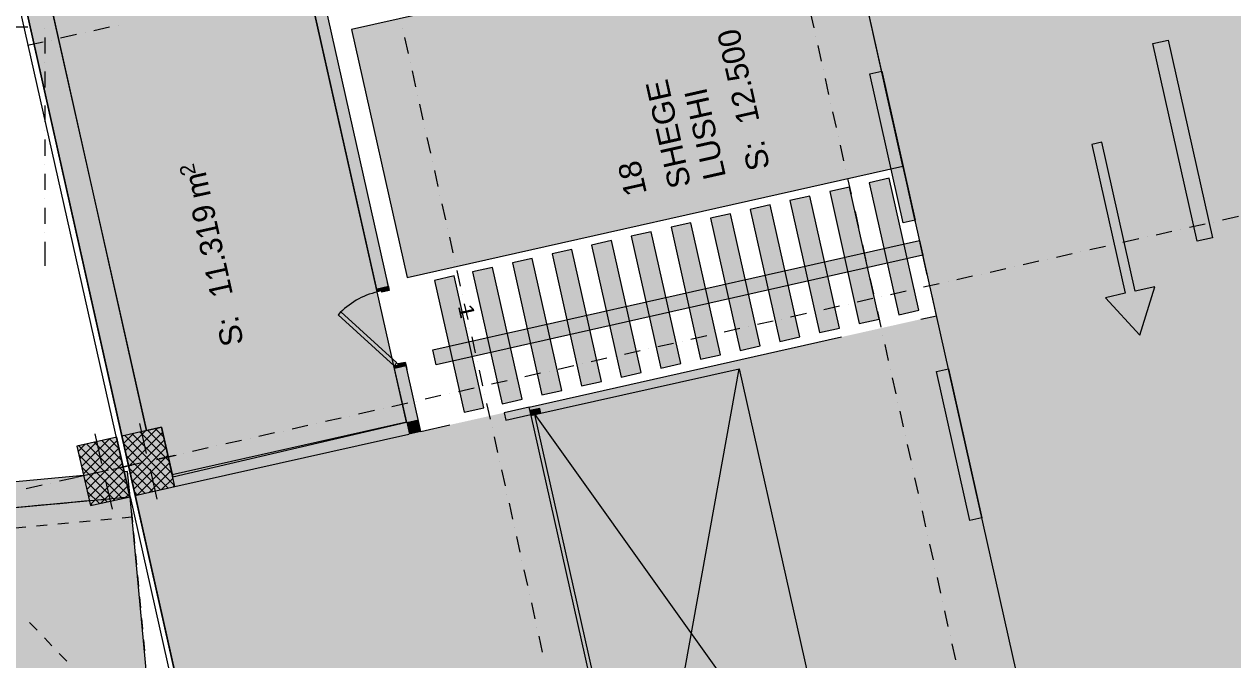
# Model space of a CAD drawing. Header units: centimetres. Extents: x -6559 to 4488, y -7535 to 372.
# Drawn here: x -240 to 943, y -2466 to -1844 of the extents above; entities that cross this region are included whole.
import ezdxf

# ---------------------------------------------------------------- set-up
doc = ezdxf.new("R2010")
doc.units = ezdxf.units.CM
for name, color, linetype, true_color in [('PDF_ - MESI I RRUGES', 7, 'Continuous', 0x7f7f7f), ('PDF_ - rruga_ndarjet anesore', 7, 'Continuous', 0x7f7f7f), ('PDF_ - SHENJAT_RRUGA', 7, 'Continuous', 0x7f7f7f), ('PDF_ - Vijat_Shtigjet', 7, 'Continuous', 0x7f7f7f), ('PDF_065 Möbel Einrichtung', 7, 'Continuous', 0x7f7f7f), ('PDF_A - Akset', 7, 'Continuous', 0xfd4435), ('PDF_A - Fill Zone', 7, 'Continuous', 0x999999), ('PDF_A - Pllaka mbi bodrum', 7, 'Continuous', 0x7f7f7f), ('PDF_A - Pllaka Perdhes', 7, 'Continuous', 0x7f7f7f), ('PDF_A - Pllaka Suteren', 7, 'Continuous', 0x7f7f7f), ('PDF_A - Pllaka Themel', 7, 'Continuous', 0x7f7f7f), ('PDF_A - Rampa', 7, 'Continuous', 0x7f7f7f), ('PDF_A - Sutereni Polyline', 7, 'Continuous', 0x029e21), ('PDF_A -Polyline', 7, 'Continuous', 0x7f7f7f)]:
    doc.layers.add(name, color=color, linetype=linetype, true_color=true_color)
for name, color, linetype in [('PDF_- DEPO', 7, 'Continuous'), ('PDF_- GARAZHE', 7, 'Continuous'), ('PDF_A - Muret', 7, 'Continuous'), ('PDF_A - Shtyllat', 7, 'Continuous')]:
    doc.layers.add(name, color=color, linetype=linetype)
doc.styles.add('PDF Arial', font='')
doc.styles.get('PDF Arial').set_extended_font_data('Arial')

msp = doc.modelspace()

# ---------------------------------------------------------------- hatches: boundary and pattern name
at = {"layer": 'PDF_ - SHENJAT_RRUGA', "true_color": 0xffffff, "transparency": 33554559}
msp.add_hatch(color=7, dxfattribs=at).paths.add_polyline_path([(852, -2148.2), (818.3, -2111.5), (837.7, -2107.1), (805, -1961.5), (814.7, -1959.3), (847.4, -2104.9), (866.8, -2100.6)])
at = {"layer": 'PDF_- DEPO', "true_color": 0xcae6ff, "transparency": 33554559}
msp.add_hatch(color=254, dxfattribs=at).paths.add_polyline_path([(-94.7, -2286.5), (-105.6, -2238), (-120.2, -2241.3), (-215, -1821.5), (41.6, -1821.5), (134, -2233.2)])
at = {"layer": 'PDF_A - Fill Zone', "true_color": 0x93a0c6, "transparency": 33554559}
msp.add_hatch(color=253, dxfattribs=at).paths.add_polyline_path([(-239.8, -548.1), (1116.5, -548.1), (1116.5, -1540.7), (1120.9, -1560.1), (1072.3, -1571), (1387, -2973.6), (868.6, -3089.9), (762.9, -2619.1), (-21.4, -2795.1), (-131.4, -2304.9), (653, -2129), (559, -1710.1), (524.2, -1717.9), (452, -1396.2), (105.8, -1396.2), (105.8, -1821.5), (-239.8, -1821.5)])
at = {"layer": 'PDF_A - Muret', "transparency": 33554559}
msp.add_hatch(color=256, dxfattribs=at).paths.add_polyline_path([(-215, -1821.5), (-215, -1818.7), (-120.2, -2241.3), (-144.4, -2246.7), (-239.8, -1821.5)])
at = {"layer": 'PDF_A - Muret', "true_color": 0xffffff, "transparency": 33554559}
for points in [[(117.3, -2104.4), (110, -2106), (109.7, -2104.8), (105.9, -2105.7), (105.3, -2103), (116.4, -2100.5)], [(133.8, -2178.1), (122.7, -2180.7), (122.1, -2177.9), (125.9, -2177.1), (125.7, -2175.9), (133, -2174.3)], [(-748.1, -2338.1), (-745.8, -2362.8), (-686.4, -2357.3), (-688.7, -2332.6), (-181.9, -2285.4), (-176.4, -2309.8), (-1252.4, -2410), (-1254.7, -2385.2)]]:
    msp.add_hatch(color=7, dxfattribs=at).paths.add_polyline_path(points)
at = {"layer": 'PDF_A - Pllaka Themel', "true_color": 0xbfbfbf, "transparency": 33554559}
msp.add_hatch(color=9, dxfattribs=at).paths.add_polyline_path([(478.9, -548.1), (1202.6, -548.1), (1202.6, 9), (1814.4, 9), (1814.4, -886.7), (1180.4, -886.7), (1182, -1526), (1116.5, -1540.7), (1125.2, -1579.5), (1092, -1586.9), (1187.6, -2013.5), (1302.8, -2528.7), (1392.9, -2931.5), (1368.6, -2936.9), (1391.3, -3037.8), (1455.8, -3023.3), (1716.6, -4186.2), (2129.1, -6022.8), (2174.8, -6012.5), (2260.4, -6393.3), (1623.3, -6536.3), (1514.6, -6051.8), (779.4, -6216.8), (673.8, -5720.2), (1385.3, -5560.6), (1387.4, -5560.1), (1389.5, -5559.5), (1391.6, -5558.8), (1393.6, -5558), (1395.6, -5557.2), (1397.6, -5556.2), (1399.5, -5555.2), (1401.3, -5554.1), (1403.1, -5552.9), (1404.9, -5551.6), (1406.6, -5550.3), (1408.2, -5548.8), (1409.8, -5547.3), (1411.3, -5545.8), (1412.7, -5544.1), (1414.1, -5542.4), (1415.3, -5540.7), (1416.5, -5538.9), (1417.7, -5537), (1418.7, -5535.1), (1419.6, -5533.1), (1420.5, -5531.2), (1421.3, -5529.1), (1422, -5527.1), (1422.5, -5525), (1423, -5522.9), (1423.4, -5520.7), (1423.7, -5518.6), (1423.9, -5516.4), (1424, -5514.3), (1424.1, -5512.1), (1424, -5509.9), (1423.8, -5507.8), (1423.5, -5505.6), (1423.2, -5503.5), (1422.7, -5501.3), (1167, -4364.6), (1165.9, -4363.6), (1164.7, -4362.7), (1163.5, -4361.8), (1162.3, -4361.1), (1161, -4360.4), (1159.6, -4359.8), (1158.2, -4359.2), (1156.8, -4358.8), (1155.4, -4358.5), (1153.9, -4358.2), (1152.4, -4358.1), (1036.1, -3839.9), (1025.3, -3791.4), (882.4, -3151.9), (935, -3140.1), (912.4, -3039.3), (859.9, -3051.1), (491.3, -1408.6), (491.3, -1065.4), (478.9, -1065.4)])

# ---------------------------------------------------------------- linework, layer by layer
at = {"layer": 'PDF_ - MESI I RRUGES', "lineweight": 0}
for points in [[(864.7, -1862.8), (879.7, -1859.4)], [(908.1, -2056.2), (864.7, -1862.8)], [(879.7, -1859.4), (923.2, -2052.8)], [(923.2, -2052.8), (908.1, -2056.2)]]:
    msp.add_lwpolyline(points, dxfattribs=at)
at = {"layer": 'PDF_ - MESI I RRUGES', "color": 7, "true_color": 0xffffff, "transparency": 33554559}
msp.add_solid([(864.7, -1862.8), (879.7, -1859.4), (908.1, -2056.2), (923.2, -2052.8)], dxfattribs=at)
at = {"layer": 'PDF_ - rruga_ndarjet anesore', "lineweight": 0}
for points in [[(587.7, -1892.5), (599.3, -1889.8)], [(620.3, -2038.1), (587.7, -1892.5)], [(599.3, -1889.8), (632, -2035.4)], [(632, -2035.4), (620.3, -2038.1)], [(653, -2183.7), (664.6, -2181)], [(685.7, -2329.3), (653, -2183.7)], [(664.6, -2181), (697.3, -2326.6)], [(697.3, -2326.6), (685.7, -2329.3)]]:
    msp.add_lwpolyline(points, dxfattribs=at)
at = {"layer": 'PDF_ - rruga_ndarjet anesore', "color": 7, "true_color": 0xffffff, "transparency": 33554559}
for points in [[(587.7, -1892.5), (599.3, -1889.8), (620.3, -2038.1), (632, -2035.4)], [(653, -2183.7), (664.6, -2181), (685.7, -2329.3), (697.3, -2326.6)]]:
    msp.add_solid(points, dxfattribs=at)
at = {"layer": 'PDF_ - SHENJAT_RRUGA', "lineweight": 0}
for points in [[(814.7, -1959.3), (805, -1961.5)], [(805, -1961.5), (837.7, -2107.1)], [(847.4, -2104.9), (814.7, -1959.3)], [(866.8, -2100.6), (847.4, -2104.9)], [(852, -2148.2), (866.8, -2100.6)], [(837.7, -2107.1), (818.3, -2111.5)], [(818.3, -2111.5), (852, -2148.2)]]:
    msp.add_lwpolyline(points, dxfattribs=at)
at = {"layer": 'PDF_ - Vijat_Shtigjet', "lineweight": 0}
for points in [[(606.6, -1994.5), (587.2, -1998.9)], [(587.2, -1998.9), (616.2, -2128)], [(635.6, -2123.7), (606.6, -1994.5)], [(567.8, -2003.2), (548.4, -2007.6)], [(548.4, -2007.6), (577.3, -2136.7)], [(596.7, -2132.4), (567.8, -2003.2)], [(490.1, -2020.7), (470.7, -2025)], [(519.1, -2149.8), (490.1, -2020.7)], [(529, -2012), (509.5, -2016.3)], [(509.5, -2016.3), (538.5, -2145.4)], [(557.9, -2141.1), (529, -2012)], [(451.3, -2029.4), (431.9, -2033.7)], [(431.9, -2033.7), (460.8, -2162.9)], [(480.3, -2158.5), (451.3, -2029.4)], [(470.7, -2025), (499.7, -2154.1)], [(373.7, -2046.8), (354.2, -2051.2)], [(402.6, -2175.9), (373.7, -2046.8)], [(412.5, -2038.1), (393.1, -2042.5)], [(393.1, -2042.5), (422, -2171.6)], [(441.4, -2167.2), (412.5, -2038.1)], [(334.8, -2055.5), (315.4, -2059.9)], [(363.8, -2184.6), (334.8, -2055.5)], [(354.2, -2051.2), (383.2, -2180.3)], [(296, -2064.2), (276.6, -2068.6)], [(276.6, -2068.6), (305.5, -2197.7)], [(325, -2193.3), (296, -2064.2)], [(315.4, -2059.9), (344.4, -2189)], [(218.4, -2081.7), (198.9, -2086)], [(247.3, -2210.8), (218.4, -2081.7)], [(257.2, -2073), (237.8, -2077.3)], [(237.8, -2077.3), (266.7, -2206.4)], [(286.1, -2202.1), (257.2, -2073)], [(180.9, -2090.1), (161.5, -2094.4)], [(209.9, -2219.2), (180.9, -2090.1)], [(198.9, -2086), (227.9, -2215.1)], [(161.5, -2094.4), (190.5, -2223.5)], [(616.2, -2128), (635.6, -2123.7)], [(538.5, -2145.4), (557.9, -2141.1)], [(577.3, -2136.7), (596.7, -2132.4)], [(499.7, -2154.1), (519.1, -2149.8)], [(460.8, -2162.9), (480.3, -2158.5)], [(383.2, -2180.3), (402.6, -2175.9)], [(422, -2171.6), (441.4, -2167.2)], [(344.4, -2189), (363.8, -2184.6)], [(305.5, -2197.7), (325, -2193.3)], [(227.9, -2215.1), (247.3, -2210.8)], [(266.7, -2206.4), (286.1, -2202.1)], [(190.5, -2223.5), (209.9, -2219.2)]]:
    msp.add_lwpolyline(points, dxfattribs=at)
at = {"layer": 'PDF_ - Vijat_Shtigjet', "color": 7, "true_color": 0xffffff, "transparency": 33554559}
for points in [[(635.6, -2123.7), (616.2, -2128), (606.6, -1994.5), (587.2, -1998.9)], [(596.7, -2132.4), (577.3, -2136.7), (567.8, -2003.2), (548.4, -2007.6)], [(519.1, -2149.8), (499.7, -2154.1), (490.1, -2020.7), (470.7, -2025)], [(557.9, -2141.1), (538.5, -2145.4), (529, -2012), (509.5, -2016.3)], [(480.3, -2158.5), (460.8, -2162.9), (451.3, -2029.4), (431.9, -2033.7)], [(402.6, -2175.9), (383.2, -2180.3), (373.7, -2046.8), (354.2, -2051.2)], [(441.4, -2167.2), (422, -2171.6), (412.5, -2038.1), (393.1, -2042.5)], [(363.8, -2184.6), (344.4, -2189), (334.8, -2055.5), (315.4, -2059.9)], [(325, -2193.3), (305.5, -2197.7), (296, -2064.2), (276.6, -2068.6)], [(247.3, -2210.8), (227.9, -2215.1), (218.4, -2081.7), (198.9, -2086)], [(286.1, -2202.1), (266.7, -2206.4), (257.2, -2073), (237.8, -2077.3)], [(209.9, -2219.2), (190.5, -2223.5), (180.9, -2090.1), (161.5, -2094.4)]]:
    msp.add_solid(points, dxfattribs=at)
at = {"layer": 'PDF_- DEPO', "lineweight": 0}
for points in [[(-215, -1821.5), (-120.2, -2241.3)], [(134, -2233.2), (41.6, -1821.5)], [(-94.7, -2286.5), (134, -2233.2)], [(-120.2, -2241.3), (-105.6, -2238)], [(-105.6, -2238), (-94.7, -2286.5)]]:
    msp.add_lwpolyline(points, dxfattribs=at)
at = {"layer": 'PDF_- GARAZHE', "lineweight": 0}
for points in [[(565.7, -1740), (80.3, -1849)], [(620.1, -1982.7), (565.7, -1740)], [(80.3, -1849), (134.8, -2091.6)], [(134.8, -2091.6), (620.1, -1982.7)]]:
    msp.add_lwpolyline(points, dxfattribs=at)
at = {"layer": 'PDF_- GARAZHE', "color": 254, "true_color": 0xcae6ff, "transparency": 33554559}
msp.add_solid([(620.1, -1982.7), (134.8, -2091.6), (565.7, -1740), (80.3, -1849)], dxfattribs=at)
at = {"layer": 'PDF_065 Möbel Einrichtung', "lineweight": 0}
for points in [[(160, -2162.3), (636.4, -2055.4)], [(636.4, -2055.4), (639.7, -2069.9)], [(639.7, -2069.9), (163.2, -2176.9)], [(163.2, -2176.9), (160, -2162.3)]]:
    msp.add_lwpolyline(points, dxfattribs=at)
at = {"layer": 'PDF_065 Möbel Einrichtung', "color": 7, "true_color": 0xffffff, "transparency": 33554559}
msp.add_solid([(163.2, -2176.9), (160, -2162.3), (639.7, -2069.9), (636.4, -2055.4)], dxfattribs=at)
at = {"layer": 'PDF_A - Akset', "lineweight": 0}
for points in [[(529.4, -1832), (532.8, -1847.4)], [(-148, -1844.8), (-148, -1844.8)], [(-220, -1847.9), (-220, -1847.9)], [(-220, -1856.7), (-220, -1872.5)], [(-189, -1854), (-204.5, -1857.5)], [(-180.5, -1852.1), (-180.5, -1852.1)], [(-156.5, -1846.7), (-171.9, -1850.2)], [(130.4, -1848.5), (130.4, -1848.5)], [(132.3, -1857), (135.7, -1872.4)], [(534.8, -1856), (534.8, -1856)], [(-221.6, -1861.3), (-237, -1864.8)], [(-213, -1859.4), (-213, -1859.4)], [(536.7, -1864.6), (540.1, -1880)], [(137.6, -1881), (137.6, -1881)], [(-220, -1881.3), (-220, -1881.3)], [(-220, -1890), (-220, -1905.8)], [(139.6, -1889.5), (143, -1905)], [(542.1, -1888.5), (542.1, -1888.5)], [(544, -1897.1), (547.4, -1912.5)], [(-220, -1914.6), (-220, -1914.6)], [(145, -1913.5), (145, -1913.5)], [(-220, -1923.4), (-220, -1939.2)], [(146.9, -1922.1), (150.3, -1937.5)], [(549.4, -1921.1), (549.4, -1921.1)], [(551.3, -1929.6), (554.7, -1945)], [(-220, -1948), (-220, -1948)], [(152.2, -1946), (152.2, -1946)], [(-220, -1956.7), (-220, -1972.5)], [(154.2, -1954.6), (157.6, -1970)], [(556.7, -1953.6), (556.7, -1953.6)], [(558.6, -1962.2), (562, -1977.6)], [(-220, -1981.3), (-220, -1981.3)], [(159.6, -1978.6), (159.6, -1978.6)], [(161.5, -1987.1), (164.9, -2002.5)], [(564, -1986.1), (564, -1986.1)], [(-220, -1990.1), (-220, -2005.9)], [(565.9, -1994.7), (569.3, -2010.1)], [(166.8, -2011.1), (166.8, -2011.1)], [(-220, -2014.6), (-220, -2014.6)], [(168.8, -2019.7), (172.2, -2035.1)], [(571.3, -2018.7), (571.3, -2018.7)], [(-220, -2023.4), (-220, -2039.2)], [(573.2, -2027.2), (576.6, -2042.6)], [(948.5, -2032.1), (933.1, -2035.5)], [(174.1, -2043.6), (174.1, -2043.6)], [(883.5, -2046.6), (868, -2050.1)], [(892, -2044.7), (892, -2044.7)], [(916, -2039.3), (900.6, -2042.8)], [(924.5, -2037.4), (924.5, -2037.4)], [(-220, -2048), (-220, -2048)], [(-220, -2056.7), (-220, -2080.1)], [(176.1, -2052.2), (179.5, -2067.6)], [(578.6, -2051.2), (578.6, -2051.2)], [(850.9, -2053.9), (835.5, -2057.4)], [(859.5, -2052), (859.5, -2052)], [(580.5, -2059.8), (583.9, -2075.2)], [(785.9, -2068.5), (770.5, -2072)], [(794.4, -2066.6), (794.4, -2066.6)], [(818.4, -2061.2), (803, -2064.7)], [(827, -2059.3), (827, -2059.3)], [(181.5, -2076.2), (181.5, -2076.2)], [(729.4, -2081.2), (729.4, -2081.2)], [(753.3, -2075.8), (737.9, -2079.3)], [(761.9, -2073.9), (761.9, -2073.9)], [(183.4, -2084.7), (186.8, -2100.1)], [(585.9, -2083.7), (585.9, -2083.7)], [(587.8, -2092.3), (591.2, -2107.7)], [(688.3, -2090.4), (672.9, -2093.9)], [(696.8, -2088.5), (696.8, -2088.5)], [(720.8, -2083.1), (705.4, -2086.6)], [(623.2, -2105), (607.8, -2108.5)], [(631.8, -2103.1), (631.8, -2103.1)], [(655.7, -2097.7), (640.3, -2101.2)], [(664.3, -2095.8), (664.3, -2095.8)], [(188.7, -2108.7), (188.7, -2108.7)], [(190.7, -2117.3), (194.1, -2132.7)], [(566.7, -2117.7), (566.7, -2117.7)], [(590.7, -2112.3), (575.3, -2115.8)], [(593.2, -2116.2), (593.2, -2116.2)], [(599.2, -2110.4), (599.2, -2110.4)], [(525.6, -2126.9), (510.2, -2130.4)], [(534.2, -2125), (534.2, -2125)], [(558.1, -2119.6), (542.7, -2123.1)], [(595.1, -2124.8), (598.5, -2140.2)], [(196, -2141.2), (196, -2141.2)], [(469.1, -2139.6), (469.1, -2139.6)], [(493.1, -2134.2), (477.7, -2137.7)], [(501.7, -2132.3), (501.7, -2132.3)], [(198, -2149.8), (201.4, -2165.2)], [(428, -2148.8), (412.6, -2152.3)], [(436.6, -2146.9), (436.6, -2146.9)], [(460.6, -2141.5), (445.1, -2145)], [(600.5, -2148.8), (600.5, -2148.8)], [(363, -2163.4), (347.6, -2166.9)], [(371.5, -2161.5), (371.5, -2161.5)], [(395.5, -2156.1), (380.1, -2159.6)], [(404.1, -2154.2), (404.1, -2154.2)], [(602.4, -2157.3), (605.8, -2172.8)], [(203.3, -2173.8), (203.3, -2173.8)], [(306.5, -2176.1), (306.5, -2176.1)], [(330.4, -2170.7), (315, -2174.2)], [(339, -2168.8), (339, -2168.8)], [(205.3, -2182.3), (208.7, -2197.7)], [(265.4, -2185.3), (250, -2188.8)], [(273.9, -2183.4), (273.9, -2183.4)], [(297.9, -2178), (282.5, -2181.5)], [(607.8, -2181.3), (607.8, -2181.3)], [(200.3, -2199.9), (184.9, -2203.4)], [(208.9, -2198), (208.9, -2198)], [(232.8, -2192.6), (217.4, -2196.1)], [(241.4, -2190.7), (241.4, -2190.7)], [(609.7, -2189.9), (613.1, -2205.3)], [(167.8, -2207.2), (152.4, -2210.7)], [(176.3, -2205.3), (176.3, -2205.3)], [(210.6, -2206.3), (210.6, -2206.3)], [(102.7, -2221.8), (87.3, -2225.3)], [(111.3, -2219.9), (111.3, -2219.9)], [(135.3, -2214.5), (119.8, -2218)], [(143.8, -2212.6), (143.8, -2212.6)], [(212.6, -2214.9), (216, -2230.3)], [(615.1, -2213.8), (615.1, -2213.8)], [(617, -2222.4), (620.4, -2237.8)], [(46.2, -2234.5), (46.2, -2234.5)], [(70.2, -2229.1), (54.8, -2232.6)], [(78.8, -2227.2), (78.8, -2227.2)], [(5.1, -2243.7), (-10.3, -2247.2)], [(13.7, -2241.8), (13.7, -2241.8)], [(37.7, -2236.4), (22.3, -2239.9)], [(217.9, -2238.8), (217.9, -2238.8)], [(219.9, -2247.4), (223.3, -2262.8)], [(622.4, -2246.4), (622.4, -2246.4)], [(-59.9, -2258.3), (-75.3, -2261.8)], [(-51.4, -2256.4), (-51.4, -2256.4)], [(-27.4, -2251), (-42.8, -2254.5)], [(-18.8, -2249.1), (-18.8, -2249.1)], [(624.3, -2254.9), (627.7, -2270.3)], [(-116.4, -2271), (-116.4, -2271)], [(-92.5, -2265.6), (-107.9, -2269.1)], [(-83.9, -2263.7), (-83.9, -2263.7)], [(225.2, -2271.3), (225.2, -2271.3)], [(-157.5, -2280.2), (-172.9, -2283.7)], [(-149, -2278.3), (-149, -2278.3)], [(-125, -2272.9), (-140.4, -2276.4)], [(227.2, -2279.9), (230.6, -2295.3)], [(629.7, -2278.9), (629.7, -2278.9)], [(-222.6, -2294.8), (-238, -2298.3)], [(-214, -2292.9), (-214, -2292.9)], [(-190.1, -2287.5), (-205.5, -2291)], [(-181.5, -2285.6), (-181.5, -2285.6)], [(631.6, -2287.5), (635, -2302.9)], [(232.5, -2303.9), (232.5, -2303.9)], [(234.5, -2312.4), (237.9, -2327.9)], [(636.9, -2311.4), (636.9, -2311.4)], [(638.9, -2320), (642.3, -2335.4)], [(239.8, -2336.4), (239.8, -2336.4)], [(241.8, -2345), (245.2, -2360.4)], [(644.3, -2344), (644.3, -2344)], [(646.2, -2352.5), (649.6, -2367.9)], [(247.1, -2368.9), (247.1, -2368.9)], [(249.1, -2377.5), (252.5, -2392.9)], [(651.5, -2376.5), (651.5, -2376.5)], [(653.5, -2385.1), (656.9, -2400.5)], [(254.4, -2401.5), (254.4, -2401.5)], [(256.4, -2410), (259.8, -2425.4)], [(658.9, -2409), (658.9, -2409)], [(660.8, -2417.6), (664.2, -2433)], [(261.7, -2434), (261.7, -2434)], [(263.7, -2442.6), (267.1, -2458)], [(666.2, -2441.6), (666.2, -2441.6)], [(668.1, -2450.1), (671.5, -2465.5)]]:
    msp.add_lwpolyline(points, dxfattribs=at)
at = {"layer": 'PDF_A - Muret', "lineweight": 0}
for points in [[(-239.8, -1821.5), (-144.4, -2246.7)], [(-120.2, -2241.3), (-215, -1818.7)], [(41.6, -1821.5), (104.8, -2103.1)], [(116.4, -2100.5), (53.8, -1821.5)], [(104.8, -2103.1), (104, -2099.5)], [(105.3, -2103), (104.8, -2103.1)], [(116.4, -2100.5), (105.3, -2103)], [(116.4, -2100.5), (115.6, -2096.9)], [(122.7, -2180.7), (122.2, -2180.8)], [(122.2, -2180.8), (123, -2184.4)], [(122.2, -2180.8), (134, -2233.2)], [(133.8, -2178.1), (122.7, -2180.7)], [(133.8, -2178.1), (134.6, -2181.7)], [(148.2, -2242.2), (133.8, -2178.1)], [(254.2, -2218.4), (229.9, -2223.9)], [(229.9, -2223.9), (231.5, -2231.2)], [(255.8, -2225.7), (254.2, -2218.4)], [(134, -2233.2), (-95.1, -2284.6)], [(231.5, -2231.2), (255.8, -2225.7)], [(-92.5, -2296.2), (136.6, -2244.8)], [(148.2, -2242.2), (136.6, -2244.8)]]:
    msp.add_lwpolyline(points, dxfattribs=at)
at = {"layer": 'PDF_A - Muret', "color": 8, "lineweight": 0, "true_color": 0x7f7f7f}
for points in [[(104.8, -2103.1), (104, -2099.5)], [(104.8, -2103.1), (104, -2099.5)], [(105.3, -2103), (104.8, -2103.1)], [(105.3, -2103), (104.8, -2103.1)], [(105.3, -2103), (116.4, -2100.5)], [(116.4, -2100.5), (105.3, -2103)], [(116.4, -2100.5), (105.3, -2103)], [(105.9, -2105.7), (105.3, -2103)], [(109.7, -2104.8), (105.9, -2105.7)], [(110, -2106), (109.7, -2104.8)], [(117.3, -2104.4), (110, -2106)], [(116.4, -2100.5), (115.6, -2096.9)], [(116.4, -2100.5), (115.6, -2096.9)], [(116.4, -2100.5), (117.3, -2104.4)], [(70, -2125.1), (67.4, -2128.1)], [(67.4, -2128.1), (122.1, -2177.9)], [(124.7, -2175), (70, -2125.1)], [(122.1, -2177.9), (124.7, -2175)], [(125.7, -2175.9), (133, -2174.3)], [(125.9, -2177.1), (125.7, -2175.9)], [(133, -2174.3), (133.8, -2178.1)], [(122.1, -2177.9), (125.9, -2177.1)], [(122.7, -2180.7), (122.1, -2177.9)], [(122.7, -2180.7), (122.2, -2180.8)], [(122.7, -2180.7), (122.2, -2180.8)], [(122.2, -2180.8), (123, -2184.4)], [(122.2, -2180.8), (123, -2184.4)], [(133.8, -2178.1), (122.7, -2180.7)], [(133.8, -2178.1), (122.7, -2180.7)], [(133.8, -2178.1), (122.7, -2180.7)], [(133.8, -2178.1), (134.6, -2181.7)], [(133.8, -2178.1), (134.6, -2181.7)], [(259.9, -2225.8), (459.8, -2181)], [(366.2, -2699.5), (459.8, -2181)], [(459.8, -2181), (566.1, -2654.6)], [(264.6, -2219.7), (254.9, -2221.8)], [(254.9, -2221.8), (256, -2226.7)], [(265.7, -2224.5), (264.6, -2219.7)], [(231.5, -2231.2), (255.8, -2225.7)], [(256, -2226.7), (265.7, -2224.5)], [(259.9, -2225.8), (256, -2226.7)], [(256, -2226.7), (362.3, -2700.4)], [(366.2, -2699.5), (259.9, -2225.8)], [(259.9, -2225.8), (566.1, -2654.6)]]:
    msp.add_lwpolyline(points, dxfattribs=at)
at = {"layer": 'PDF_A - Muret', "color": 253, "lineweight": 0, "true_color": 0xaaaaaa}
for points in [[(-138.8, -2281.4), (-141.9, -2281.7)], [(-136.4, -2306.1), (-138.8, -2281.4)], [(-181.9, -2285.4), (-688.7, -2332.6)], [(-136.5, -2306.1), (-136.4, -2306.1)], [(-1252.4, -2410), (-176.4, -2309.8)]]:
    msp.add_lwpolyline(points, dxfattribs=at)
at = {"layer": 'PDF_A - Muret', "color": 8, "lineweight": 0, "true_color": 0x7f7f7f}
msp.add_arc((122.1, -2177.9), 74, 102.6392, 137.6427, dxfattribs=at)
at = {"layer": 'PDF_A - Muret', "transparency": 33554559}
for points in [[(53.8, -1821.5), (116.4, -2100.5), (41.6, -1821.5), (104.8, -2103.1)], [(133.8, -2178.1), (145.6, -2230.6), (122.2, -2180.8), (134, -2233.2)], [(254.2, -2218.4), (255.8, -2225.7), (229.9, -2223.9), (231.5, -2231.2)], [(134, -2233.2), (136.6, -2244.8), (-95.1, -2284.6), (-92.5, -2296.2)], [(134, -2233.2), (145.6, -2230.6), (148.2, -2242.2)], [(134, -2233.2), (148.2, -2242.2), (136.6, -2244.8)]]:
    msp.add_solid(points, dxfattribs=at)
at = {"layer": 'PDF_A - Muret', "color": 7, "true_color": 0xffffff, "transparency": 33554559}
for points in [[(67.4, -2128.1), (70, -2125.1), (122.1, -2177.9), (124.7, -2175)], [(265.7, -2224.5), (256, -2226.7), (264.6, -2219.7), (254.9, -2221.8)], [(362.3, -2700.4), (256, -2226.7), (366.2, -2699.5), (259.9, -2225.8)], [(-138.8, -2281.4), (-136.4, -2306.1), (-141.9, -2281.7)], [(-136.4, -2306.1), (-136.4, -2306.1), (-136.5, -2306.1)]]:
    msp.add_solid(points, dxfattribs=at)
at = {"layer": 'PDF_A - Pllaka mbi bodrum', "lineweight": 0}
for points in [[(-136.7, -2306.2), (-244.6, -1826.5)], [(-136.7, -2306.2), (-244.6, -1826.5)], [(-1257.3, -2410.5), (-136.7, -2306.2)], [(-1257.3, -2410.5), (-136.7, -2306.2)]]:
    msp.add_lwpolyline(points, dxfattribs=at)
at = {"layer": 'PDF_A - Pllaka Perdhes', "lineweight": 0}
for points in [[(-131.4, -2304.9), (-239.8, -1821.5)], [(-21.4, -2795.1), (-131.4, -2304.9)]]:
    msp.add_lwpolyline(points, dxfattribs=at)
at = {"layer": 'PDF_A - Pllaka Suteren', "lineweight": 0}
for points in [[(-136.4, -2306.1), (-26.5, -2796.3)], [(-89.9, -2806.4), (-136.4, -2306.1)]]:
    msp.add_lwpolyline(points, dxfattribs=at)
at = {"layer": 'PDF_A - Pllaka Themel', "lineweight": 0}
msp.add_lwpolyline([(859.9, -3051.1), (491.3, -1408.6)], dxfattribs=at)
at = {"layer": 'PDF_A - Rampa', "lineweight": 0}
for points in [[(-146, -2307), (-136.4, -2306.1)], [(-136.4, -2306.1), (-135.9, -2311.5)], [(-229.9, -2314.8), (-219.4, -2313.8)], [(-208.9, -2312.9), (-198.4, -2311.9)], [(-188, -2310.9), (-177.5, -2309.9)], [(-167, -2309), (-156.5, -2308)], [(-186.1, -2330.7), (-175.6, -2329.7)], [(-186.1, -2330.7), (-175.6, -2329.7)], [(-165.1, -2328.8), (-154.7, -2327.8)], [(-165.1, -2328.8), (-154.7, -2327.8)], [(-144.2, -2326.8), (-134.6, -2325.9)], [(-144.2, -2326.8), (-134.6, -2325.9)], [(-135.1, -2320.4), (-134.2, -2330.9)], [(-249, -2336.6), (-238.5, -2335.6)], [(-249, -2336.6), (-238.5, -2335.6)], [(-228, -2334.6), (-217.6, -2333.6)], [(-228, -2334.6), (-217.6, -2333.6)], [(-207.1, -2332.7), (-196.6, -2331.7)], [(-207.1, -2332.7), (-196.6, -2331.7)], [(-133.2, -2341.3), (-132.2, -2351.8)], [(-131.2, -2362.3), (-130.2, -2372.8)], [(-129.3, -2383.3), (-128.3, -2393.8)], [(-127.3, -2404.2), (-126.3, -2414.7)], [(-125.4, -2425.2), (-124.4, -2435.7)], [(-234.8, -2429), (-227.5, -2436.6)], [(-220.2, -2444.2), (-213, -2451.8)], [(-123.4, -2446.2), (-122.4, -2456.7)], [(-205.7, -2459.4), (-198.4, -2467)]]:
    msp.add_lwpolyline(points, dxfattribs=at)
at = {"layer": 'PDF_A - Rampa', "color": 7, "true_color": 0xffffff, "transparency": 33554559}
msp.add_solid([(-1319.2, -2416.2), (-136.4, -2306.1), (-1272.6, -2916.5), (-89.9, -2806.4)], dxfattribs=at)
at = {"layer": 'PDF_A - Shtyllat', "lineweight": 0}
for points in [[(-266.5, -1846.3), (-236.6, -1846.3)], [(-120.2, -2263.7), (-126.8, -2234.6)], [(-149.5, -2247.9), (-188.4, -2256.6)], [(-164.1, -2273.6), (-170.7, -2244.5)], [(-136.4, -2306.1), (-149.5, -2247.9)], [(-105.6, -2238), (-144.4, -2246.7)], [(-144.4, -2246.7), (-131.4, -2304.9)], [(-142.8, -2253.9), (-133.1, -2244.2)], [(-92.8, -2295), (-141.7, -2246.1)], [(-141.1, -2261.3), (-121.3, -2241.5)], [(-139.5, -2268.8), (-109.5, -2238.9)], [(-137.8, -2276.3), (-104.5, -2243)], [(-95.5, -2283.2), (-134.3, -2244.4)], [(-98.1, -2271.4), (-126.8, -2242.7)], [(-100.8, -2259.6), (-119.3, -2241.1)], [(-103.4, -2247.8), (-111.8, -2239.4)], [(-92.5, -2296.2), (-105.6, -2238)], [(-188.4, -2256.6), (-175.3, -2314.8)], [(-187.2, -2261.7), (-180.3, -2254.8)], [(-136.6, -2306.1), (-186.5, -2256.2)], [(-185.5, -2269.1), (-168.5, -2252.1)], [(-183.9, -2276.6), (-156.7, -2249.5)], [(-182.2, -2284.1), (-148.9, -2250.8)], [(-180.5, -2291.5), (-147.2, -2258.2)], [(-139.1, -2294.5), (-179.1, -2254.5)], [(-141.7, -2282.7), (-171.6, -2252.8)], [(-144.3, -2270.9), (-164.1, -2251.1)], [(-147, -2259.1), (-156.6, -2249.5)], [(-99.2, -2297.7), (-142.7, -2254.2)], [(-136.1, -2283.7), (-102.8, -2250.4)], [(-134.4, -2291.2), (-101.1, -2257.9)], [(-144, -2307.8), (-186.3, -2265.5)], [(-178.8, -2299), (-145.5, -2265.7)], [(-106.7, -2299.4), (-140.1, -2266)], [(-132.8, -2298.7), (-99.5, -2265.4)], [(-118.5, -2271.5), (-118.5, -2271.5)], [(-110.7, -2269.7), (-91.3, -2265.4)], [(-170.2, -2283.1), (-189.6, -2287.4)], [(-151.5, -2309.5), (-183.7, -2277.3)], [(-177.2, -2306.5), (-143.8, -2273.2)], [(-175.5, -2314), (-142.2, -2280.6)], [(-162.4, -2281.3), (-162.4, -2281.3)], [(-154.6, -2279.6), (-135.2, -2275.2)], [(-126.3, -2273.2), (-145.7, -2277.6)], [(-114.2, -2301.1), (-137.5, -2277.8)], [(-129.5, -2304.5), (-97.8, -2272.8)], [(-117.7, -2301.9), (-96.1, -2280.3)], [(-116.7, -2279.2), (-110.2, -2308.4)], [(-159, -2311.2), (-181.1, -2289.1)], [(-164.9, -2312.5), (-140.5, -2288.1)], [(-160.7, -2289.1), (-154.1, -2318.2)], [(-121.6, -2302.8), (-134.8, -2289.6)], [(-105.9, -2299.2), (-94.4, -2287.8)], [(-94.1, -2296.6), (-92.8, -2295.2)], [(-166.4, -2312.8), (-178.4, -2300.9)], [(-175.3, -2314.8), (-136.4, -2306.1)], [(-153.1, -2309.8), (-138.8, -2295.6)], [(-141.3, -2307.2), (-137.1, -2303.1)], [(-129.1, -2304.4), (-132.2, -2301.4)], [(-131.4, -2304.9), (-92.5, -2296.2)], [(-173.9, -2314.5), (-175.8, -2312.6)]]:
    msp.add_lwpolyline(points, dxfattribs=at)
at = {"layer": 'PDF_A - Shtyllat', "color": 8, "true_color": 0x7f7f7f, "transparency": 33554559}
for points in [[(-136.4, -2306.1), (-175.3, -2314.8), (-149.5, -2247.9), (-188.4, -2256.6)], [(-92.5, -2296.2), (-131.4, -2304.9), (-105.6, -2238), (-144.4, -2246.7)]]:
    msp.add_solid(points, dxfattribs=at)
at = {"layer": 'PDF_A - Sutereni Polyline', "lineweight": 0}
msp.add_lwpolyline([(-239.8, -1821.5), (84.3, -3265.9)], dxfattribs=at)
at = {"layer": 'PDF_A -Polyline', "lineweight": 0}
for points in [[(597.9, -1883.6), (591, -1852.8)], [(609.4, -1934.9), (602.5, -1904.1)], [(620.9, -1986.3), (614, -1955.5)], [(632.5, -2037.7), (625.6, -2006.9)], [(644, -2089), (637.1, -2058.2)], [(653, -2129), (648.6, -2109.6)], [(637.6, -2132.4), (653, -2129)], [(254.2, -2218.4), (559.9, -2149.8)], [(148.2, -2242.2), (176.5, -2235.9)]]:
    msp.add_lwpolyline(points, dxfattribs=at)

# ---------------------------------------------------------------- texts
at = {"layer": 'PDF_- DEPO', "attachment_point": 7, "rotation": 102.5, "style": 'PDF Arial'}
for s, insert, char_height in [('\\W1.001521;2', (-71.8, -1990.3), 14.502), ('\\W1.000269;m', (-57.1, -2011.8), 21.973), ('\\W0.980034;11.319', (-35.3, -2108.2), 21.973), ('\\W1.002323;S:', (-24.7, -2156), 21.973)]:
    msp.add_mtext(s, dxfattribs=dict(at, insert=insert, char_height=char_height))
at = {"layer": 'PDF_- GARAZHE', "char_height": 21.973, "attachment_point": 7, "rotation": 102.6, "style": 'PDF Arial'}
for s, insert in [('\\W1.001478;12.500', (480.2, -1938.4)), ('\\W1.001282;SHEGE', (413.2, -2001.4)), ('\\W1.000624;LUSHI', (447.3, -1992.8)), ('\\W1.002323;S:', (490.4, -1984.1)), ('\\W1.001796;18', (369.9, -2009.1))]:
    msp.add_mtext(s, dxfattribs=dict(at, insert=insert))
at = {"layer": 'PDF_065 Möbel Einrichtung', "insert": (184.4, -2119.5), "char_height": 14.649, "attachment_point": 7, "rotation": 282.6, "style": 'PDF Arial'}
msp.add_mtext('\\W1.191871;1', dxfattribs=at)

doc.saveas('drawing.dxf')
